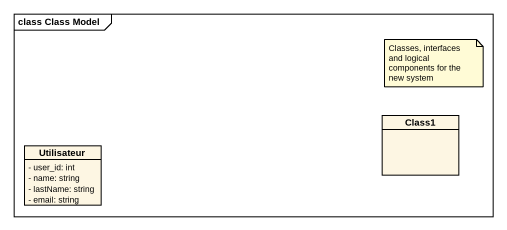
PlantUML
@startuml
mainframe class Class Model
hide circle
hide empty members
skinparam classAttributeIconSize 0
class Class1
class Utilisateur {
  - user_id: int
  - name: string
  - lastName: string
  - email: string
}
note as N1
  Classes, interfaces and logical components for the new system
end note
@enduml
